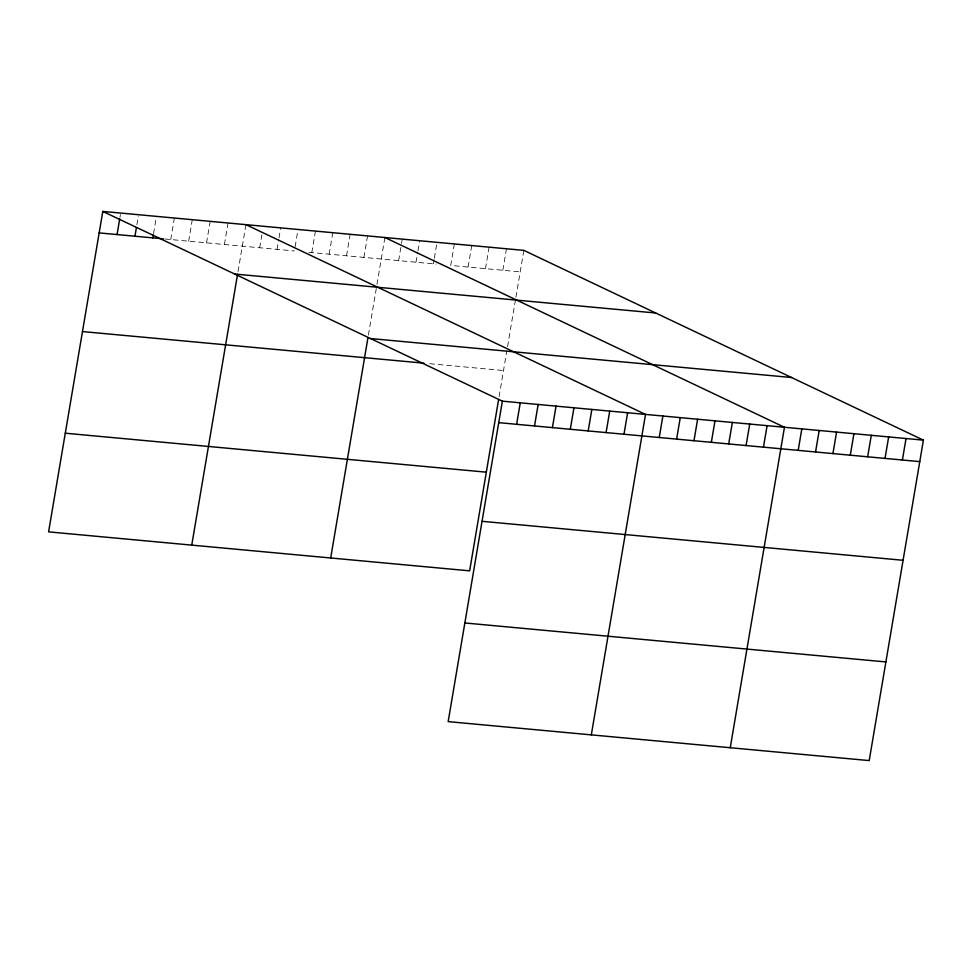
<?xml version="1.0" encoding="UTF-8"?>
<svg xmlns="http://www.w3.org/2000/svg" width="972" height="972" viewBox="0 0 972 972"><rect width="100%" height="100%" fill="white"/><g stroke="black" fill="none" stroke-linecap="round" stroke-linejoin="round"><path stroke-width="0.73" stroke-dasharray="4.86 3.65" d="M119.969 217.364L120.455 214.496M136.894 224.751L138.352 216.161M153.576 233.572L156.48 216.379M170.744 239.525L174.377 218.032M188.641 241.178L192.274 219.696M206.526 242.842L210.171 221.349M224.423 244.494L228.055 223.001M238.031 271.516L245.952 224.654M259.682 247.763L261.869 234.86M277.056 249.367L278.745 239.331M278.988 237.909L280.689 227.873M295.148 246.669L298.052 229.477M311.793 252.586L315.426 231.093M329.156 254.19L332.788 232.697M346.53 255.794L350.163 234.301M363.893 257.398L367.525 235.917M368.388 335.121L376.735 285.792M376.966 284.383L384.9 237.52M398.629 260.618L401.29 244.859M401.533 243.425L402.262 239.124M415.992 262.221L417.693 252.198M417.936 250.764L419.637 240.74M433.366 263.837L434.095 259.536M434.338 258.102L436.999 242.344M454.361 243.948L450.729 265.441L520.202 271.868M468.103 267.045L471.736 245.552M485.465 268.661L489.098 247.167M502.84 270.265L506.473 248.771M499.098 396.673L506.849 350.795M507.566 346.567L515.67 298.647M515.913 297.238L523.835 250.375M164.778 238.978L294.419 250.97M308.889 252.307L436.258 264.105M429.697 363.698L503.52 370.526"/><path stroke-width="1.46" d="M102.801 211.41L502.366 401.157L448.165 721.625L869.199 760.59L923.4 440.134L523.835 250.375L102.801 211.41L48.6 531.866L469.634 570.843L498.6 399.577M117.065 234.556L119.726 218.797M134.95 236.208L136.408 227.618M152.847 237.873L153.333 235.005M191.751 545.122L237.557 274.335M330.699 557.977L367.914 337.94M516.618 424.314L520.263 402.821M534.515 425.967L538.148 404.474M552.412 427.619L556.045 406.126M570.309 429.284L573.942 407.79M588.194 430.936L591.839 409.443M606.091 432.589L609.723 411.095M623.988 434.253L627.62 412.76M591.316 734.868L645.517 414.412L245.952 224.654M659.247 437.509L662.88 416.016M676.621 439.113L680.254 417.632M693.984 440.729L697.617 419.236M711.346 442.333L714.991 420.84M728.721 443.937L732.353 422.456M746.083 445.553L749.728 424.059M763.457 447.156L767.09 425.663M730.251 747.735L784.453 427.267L384.9 237.52M798.194 450.376L801.827 428.883M815.557 451.98L819.189 430.487M832.931 453.584L836.564 432.09M850.293 455.2L853.926 433.706M867.656 456.804L871.301 435.31M885.03 458.407L888.663 436.914M902.393 460.011L906.038 438.53M99.168 232.903L163.284 238.833M234.653 274.031L655.699 312.996M370.514 338.548L791.548 377.513M82.474 331.561L423.913 363.163M502.366 401.157L923.4 440.134M498.733 422.65L919.767 461.627M65.282 433.208L486.328 472.173M482.039 521.308L903.073 560.285M464.847 622.967L885.881 661.932"/></g></svg>
